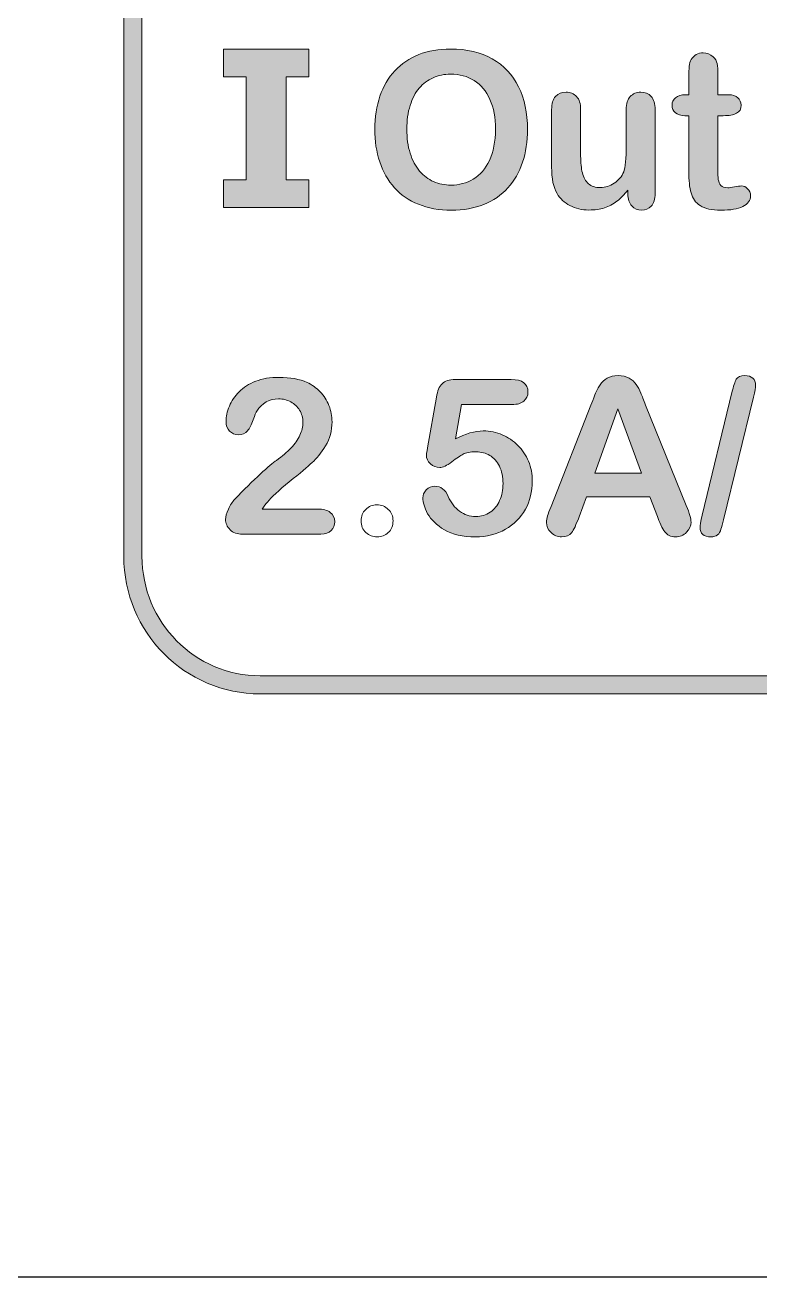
# Model space of a CAD drawing. Header units: millimetres. Extents: x -559267 to 14075, y 0 to 209897.
# Drawn here: x 925.944 to 928.59, y 77.006 to 81.516 of the extents above; entities that cross this region are included whole.
import ezdxf
from ezdxf.enums import TextEntityAlignment as Align

# ---------------------------------------------------------------- set-up
doc = ezdxf.new("R2010")
doc.units = ezdxf.units.MM
doc.layers.add('Enclosure', color=7, linetype='Continuous')
doc.layers.add('Serigraph', color=7, linetype='Continuous')
doc.layers.add('Таблицы', color=7, linetype='Continuous', lineweight=13)
doc.styles.get("Standard").update_dxf_attribs({"font": 'arial.ttf'})
doc.styles.add('Unecom', font='GOST2304A_0.ttf', dxfattribs={"height": 2.5})

# ---------------------------------------------------------------- blocks, each defined once
blk = doc.blocks.new('Dali Draiver1')
at = {"layer": 'Serigraph'}
h = blk.add_hatch(color=256, dxfattribs=at)
h.dxf.hatch_style = 2
edge = h.paths.add_edge_path()
edge.add_spline(control_points=[(49.445, 5.668), (49.445, 5.668), (25.921, 5.668), (25.921, 5.668), (25.19, 5.668), (24.595, 6.268), (24.595, 7.006), (24.595, 7.006), (24.595, 22.006), (24.595, 22.006), (24.595, 22.744), (25.19, 23.344), (25.921, 23.344), (25.921, 23.344), (49.445, 23.344), (49.445, 23.344), (50.177, 23.344), (50.771, 22.744), (50.771, 22.006), (50.771, 22.006), (50.771, 7.006), (50.771, 7.006), (50.771, 6.268), (50.177, 5.668), (49.445, 5.668)], knot_values=[0, 0, 0, 0, 1, 1, 1, 2, 2, 2, 3, 3, 3, 4, 4, 4, 5, 5, 5, 6, 6, 6, 7, 7, 7, 8, 8, 8, 8], degree=3, periodic=0)
edge = h.paths.add_edge_path()
edge.add_spline(control_points=[(25.921, 23.168), (25.287, 23.168), (24.772, 22.647), (24.772, 22.006), (24.772, 22.006), (24.772, 7.006), (24.772, 7.006), (24.772, 6.365), (25.287, 5.844), (25.921, 5.844), (25.921, 5.844), (49.445, 5.844), (49.445, 5.844), (50.079, 5.844), (50.595, 6.365), (50.595, 7.006), (50.595, 7.006), (50.595, 22.006), (50.595, 22.006), (50.595, 22.647), (50.079, 23.168), (49.445, 23.168), (49.445, 23.168), (25.921, 23.168), (25.921, 23.168)], knot_values=[0, 0, 0, 0, 1, 1, 1, 2, 2, 2, 3, 3, 3, 4, 4, 4, 5, 5, 5, 6, 6, 6, 7, 7, 7, 8, 8, 8, 8], degree=3, periodic=0)
h = blk.add_hatch(color=256, dxfattribs=at)
h.dxf.hatch_style = 2
h.paths.add_polyline_path([(26.394, 10.396), (25.565, 10.396), (25.565, 10.665), (25.786, 10.665), (25.786, 11.666), (25.565, 11.666), (25.565, 11.935), (26.394, 11.935), (26.394, 11.666), (26.172, 11.666), (26.172, 10.665), (26.394, 10.665)])
h = blk.add_hatch(color=256, dxfattribs=at)
h.dxf.hatch_style = 2
edge = h.paths.add_edge_path()
edge.add_spline(control_points=[(27.771, 11.937), (27.928, 11.937), (28.063, 11.905), (28.176, 11.842), (28.288, 11.778), (28.374, 11.687), (28.432, 11.569), (28.49, 11.452), (28.519, 11.314), (28.519, 11.156), (28.519, 11.039), (28.503, 10.932), (28.471, 10.836), (28.439, 10.741), (28.392, 10.658), (28.328, 10.587), (28.265, 10.517), (28.187, 10.463), (28.095, 10.426), (28.002, 10.389), (27.897, 10.37), (27.778, 10.37), (27.659, 10.37), (27.553, 10.389), (27.459, 10.428), (27.365, 10.466), (27.287, 10.52), (27.225, 10.589), (27.162, 10.659), (27.114, 10.743), (27.083, 10.84), (27.05, 10.938), (27.034, 11.044), (27.034, 11.158), (27.034, 11.274), (27.051, 11.381), (27.085, 11.478), (27.118, 11.575), (27.166, 11.658), (27.23, 11.726), (27.293, 11.794), (27.37, 11.846), (27.461, 11.883), (27.552, 11.919), (27.656, 11.937), (27.771, 11.937)], knot_values=[0, 0, 0, 0, 1, 1, 1, 2, 2, 2, 3, 3, 3, 4, 4, 4, 5, 5, 5, 6, 6, 6, 7, 7, 7, 8, 8, 8, 9, 9, 9, 10, 10, 10, 11, 11, 11, 12, 12, 12, 13, 13, 13, 14, 14, 14, 15, 15, 15, 15], degree=3, periodic=0)
edge = h.paths.add_edge_path()
edge.add_spline(control_points=[(28.207, 11.158), (28.207, 11.269), (28.19, 11.365), (28.154, 11.446), (28.118, 11.527), (28.067, 11.589), (28, 11.631), (27.934, 11.672), (27.857, 11.693), (27.771, 11.693), (27.71, 11.693), (27.653, 11.681), (27.601, 11.658), (27.549, 11.635), (27.504, 11.602), (27.467, 11.558), (27.429, 11.514), (27.4, 11.457), (27.378, 11.389), (27.356, 11.32), (27.346, 11.243), (27.346, 11.158), (27.346, 11.072), (27.356, 10.994), (27.378, 10.924), (27.4, 10.855), (27.43, 10.797), (27.47, 10.751), (27.509, 10.705), (27.555, 10.671), (27.606, 10.648), (27.658, 10.625), (27.714, 10.614), (27.775, 10.614), (27.854, 10.614), (27.926, 10.634), (27.992, 10.673), (28.058, 10.712), (28.11, 10.773), (28.149, 10.855), (28.188, 10.937), (28.207, 11.038), (28.207, 11.158)], knot_values=[0, 0, 0, 0, 1, 1, 1, 2, 2, 2, 3, 3, 3, 4, 4, 4, 5, 5, 5, 6, 6, 6, 7, 7, 7, 8, 8, 8, 9, 9, 9, 10, 10, 10, 11, 11, 11, 12, 12, 12, 13, 13, 13, 14, 14, 14, 14], degree=3, periodic=0)
h = blk.add_hatch(color=256, dxfattribs=at)
h.dxf.hatch_style = 2
edge = h.paths.add_edge_path()
edge.add_spline(control_points=[(30.055, 11.493), (30.055, 11.493), (30.086, 11.493), (30.086, 11.493), (30.086, 11.493), (30.086, 11.662), (30.086, 11.662), (30.086, 11.708), (30.087, 11.743), (30.09, 11.769), (30.092, 11.795), (30.099, 11.817), (30.11, 11.836), (30.121, 11.855), (30.137, 11.871), (30.158, 11.883), (30.178, 11.895), (30.201, 11.901), (30.227, 11.901), (30.263, 11.901), (30.295, 11.887), (30.324, 11.861), (30.343, 11.843), (30.356, 11.821), (30.361, 11.795), (30.366, 11.769), (30.369, 11.732), (30.369, 11.685), (30.369, 11.685), (30.369, 11.493), (30.369, 11.493), (30.369, 11.493), (30.472, 11.493), (30.472, 11.493), (30.512, 11.493), (30.542, 11.483), (30.563, 11.464), (30.584, 11.445), (30.595, 11.421), (30.595, 11.391), (30.595, 11.353), (30.58, 11.327), (30.55, 11.312), (30.52, 11.297), (30.477, 11.289), (30.421, 11.289), (30.421, 11.289), (30.369, 11.289), (30.369, 11.289), (30.369, 11.289), (30.369, 10.77), (30.369, 10.77), (30.369, 10.726), (30.37, 10.692), (30.373, 10.668), (30.377, 10.645), (30.385, 10.625), (30.398, 10.61), (30.412, 10.595), (30.433, 10.588), (30.464, 10.588), (30.48, 10.588), (30.503, 10.591), (30.531, 10.597), (30.559, 10.603), (30.581, 10.606), (30.597, 10.606), (30.62, 10.606), (30.64, 10.597), (30.658, 10.579), (30.677, 10.56), (30.686, 10.538), (30.686, 10.511), (30.686, 10.465), (30.661, 10.43), (30.611, 10.406), (30.562, 10.382), (30.491, 10.37), (30.398, 10.37), (30.309, 10.37), (30.242, 10.385), (30.197, 10.415), (30.152, 10.444), (30.122, 10.485), (30.108, 10.538), (30.093, 10.59), (30.086, 10.66), (30.086, 10.747), (30.086, 10.747), (30.086, 11.289), (30.086, 11.289), (30.086, 11.289), (30.049, 11.289), (30.049, 11.289), (30.009, 11.289), (29.978, 11.299), (29.956, 11.318), (29.935, 11.337), (29.924, 11.362), (29.924, 11.391), (29.924, 11.421), (29.935, 11.445), (29.958, 11.464), (29.98, 11.483), (30.013, 11.493), (30.055, 11.493)], knot_values=[0, 0, 0, 0, 1, 1, 1, 2, 2, 2, 3, 3, 3, 4, 4, 4, 5, 5, 5, 6, 6, 6, 7, 7, 7, 8, 8, 8, 9, 9, 9, 10, 10, 10, 11, 11, 11, 12, 12, 12, 13, 13, 13, 14, 14, 14, 15, 15, 15, 16, 16, 16, 17, 17, 17, 18, 18, 18, 19, 19, 19, 20, 20, 20, 21, 21, 21, 22, 22, 22, 23, 23, 23, 24, 24, 24, 25, 25, 25, 26, 26, 26, 27, 27, 27, 28, 28, 28, 29, 29, 29, 30, 30, 30, 31, 31, 31, 32, 32, 32, 33, 33, 33, 34, 34, 34, 35, 35, 35, 35], degree=3, periodic=0)
h = blk.add_hatch(color=256, dxfattribs=at)
h.dxf.hatch_style = 2
edge = h.paths.add_edge_path()
edge.add_spline(control_points=[(29.494, 10.529), (29.494, 10.529), (29.494, 10.566), (29.494, 10.566), (29.46, 10.523), (29.425, 10.487), (29.388, 10.458), (29.351, 10.429), (29.31, 10.407), (29.266, 10.393), (29.222, 10.379), (29.171, 10.372), (29.115, 10.372), (29.047, 10.372), (28.985, 10.386), (28.931, 10.415), (28.877, 10.443), (28.836, 10.482), (28.806, 10.531), (28.771, 10.591), (28.753, 10.677), (28.753, 10.79), (28.753, 10.79), (28.753, 11.349), (28.753, 11.349), (28.753, 11.405), (28.766, 11.447), (28.791, 11.476), (28.817, 11.503), (28.851, 11.517), (28.893, 11.517), (28.935, 11.517), (28.97, 11.503), (28.996, 11.475), (29.022, 11.447), (29.035, 11.405), (29.035, 11.349), (29.035, 11.349), (29.035, 10.897), (29.035, 10.897), (29.035, 10.832), (29.041, 10.777), (29.052, 10.732), (29.063, 10.688), (29.083, 10.653), (29.111, 10.628), (29.14, 10.603), (29.179, 10.59), (29.228, 10.59), (29.275, 10.59), (29.32, 10.604), (29.362, 10.633), (29.404, 10.661), (29.435, 10.698), (29.454, 10.743), (29.47, 10.783), (29.478, 10.871), (29.478, 11.006), (29.478, 11.006), (29.478, 11.349), (29.478, 11.349), (29.478, 11.405), (29.491, 11.447), (29.517, 11.475), (29.543, 11.503), (29.577, 11.517), (29.619, 11.517), (29.661, 11.517), (29.695, 11.503), (29.721, 11.476), (29.746, 11.447), (29.759, 11.405), (29.759, 11.349), (29.759, 11.349), (29.759, 10.531), (29.759, 10.531), (29.759, 10.478), (29.746, 10.437), (29.722, 10.41), (29.697, 10.384), (29.666, 10.37), (29.628, 10.37), (29.589, 10.37), (29.557, 10.384), (29.532, 10.412), (29.507, 10.44), (29.494, 10.479), (29.494, 10.529)], knot_values=[0, 0, 0, 0, 1, 1, 1, 2, 2, 2, 3, 3, 3, 4, 4, 4, 5, 5, 5, 6, 6, 6, 7, 7, 7, 8, 8, 8, 9, 9, 9, 10, 10, 10, 11, 11, 11, 12, 12, 12, 13, 13, 13, 14, 14, 14, 15, 15, 15, 16, 16, 16, 17, 17, 17, 18, 18, 18, 19, 19, 19, 20, 20, 20, 21, 21, 21, 22, 22, 22, 23, 23, 23, 24, 24, 24, 25, 25, 25, 26, 26, 26, 27, 27, 27, 28, 28, 28, 29, 29, 29, 29], degree=3, periodic=0)
h = blk.add_hatch(color=256, dxfattribs=at)
h.dxf.hatch_style = 2
edge = h.paths.add_edge_path()
edge.add_spline(control_points=[(25.94, 7.465), (25.94, 7.465), (26.479, 7.465), (26.479, 7.465), (26.533, 7.465), (26.574, 7.454), (26.602, 7.432), (26.631, 7.41), (26.645, 7.38), (26.645, 7.342), (26.645, 7.308), (26.633, 7.28), (26.611, 7.256), (26.589, 7.233), (26.555, 7.221), (26.509, 7.221), (26.509, 7.221), (25.749, 7.221), (25.749, 7.221), (25.697, 7.221), (25.657, 7.235), (25.628, 7.264), (25.599, 7.292), (25.584, 7.326), (25.584, 7.365), (25.584, 7.389), (25.594, 7.422), (25.612, 7.464), (25.631, 7.504), (25.651, 7.537), (25.673, 7.56), (25.765, 7.655), (25.848, 7.736), (25.921, 7.805), (25.995, 7.872), (26.048, 7.917), (26.079, 7.938), (26.136, 7.978), (26.183, 8.018), (26.221, 8.059), (26.258, 8.099), (26.287, 8.14), (26.306, 8.183), (26.326, 8.225), (26.336, 8.267), (26.336, 8.307), (26.336, 8.351), (26.325, 8.391), (26.304, 8.425), (26.283, 8.46), (26.254, 8.487), (26.219, 8.507), (26.182, 8.526), (26.143, 8.536), (26.1, 8.536), (26.01, 8.536), (25.939, 8.496), (25.887, 8.417), (25.88, 8.406), (25.869, 8.378), (25.853, 8.332), (25.836, 8.286), (25.818, 8.25), (25.798, 8.226), (25.777, 8.201), (25.748, 8.188), (25.708, 8.188), (25.674, 8.188), (25.645, 8.2), (25.623, 8.223), (25.6, 8.245), (25.589, 8.276), (25.589, 8.316), (25.589, 8.363), (25.599, 8.413), (25.621, 8.464), (25.642, 8.516), (25.674, 8.563), (25.716, 8.605), (25.758, 8.647), (25.812, 8.681), (25.878, 8.707), (25.942, 8.733), (26.019, 8.745), (26.106, 8.745), (26.212, 8.745), (26.302, 8.729), (26.376, 8.696), (26.424, 8.674), (26.467, 8.643), (26.503, 8.605), (26.54, 8.566), (26.568, 8.522), (26.589, 8.471), (26.609, 8.421), (26.619, 8.368), (26.619, 8.313), (26.619, 8.228), (26.598, 8.15), (26.556, 8.08), (26.513, 8.01), (26.47, 7.956), (26.426, 7.916), (26.382, 7.876), (26.308, 7.814), (26.204, 7.73), (26.1, 7.645), (26.029, 7.579), (25.991, 7.532), (25.974, 7.514), (25.957, 7.491), (25.94, 7.465)], knot_values=[0, 0, 0, 0, 1, 1, 1, 2, 2, 2, 3, 3, 3, 4, 4, 4, 5, 5, 5, 6, 6, 6, 7, 7, 7, 8, 8, 8, 9, 9, 9, 10, 10, 10, 11, 11, 11, 12, 12, 12, 13, 13, 13, 14, 14, 14, 15, 15, 15, 16, 16, 16, 17, 17, 17, 18, 18, 18, 19, 19, 19, 20, 20, 20, 21, 21, 21, 22, 22, 22, 23, 23, 23, 24, 24, 24, 25, 25, 25, 26, 26, 26, 27, 27, 27, 28, 28, 28, 29, 29, 29, 30, 30, 30, 31, 31, 31, 32, 32, 32, 33, 33, 33, 34, 34, 34, 35, 35, 35, 36, 36, 36, 37, 37, 37, 37], degree=3, periodic=0)
h = blk.add_hatch(color=256, dxfattribs=at)
h.dxf.hatch_style = 2
edge = h.paths.add_edge_path()
edge.add_spline(control_points=[(28.368, 8.481), (28.368, 8.481), (27.877, 8.481), (27.877, 8.481), (27.877, 8.481), (27.818, 8.146), (27.818, 8.146), (27.916, 8.198), (28.006, 8.225), (28.089, 8.225), (28.155, 8.225), (28.216, 8.212), (28.274, 8.187), (28.331, 8.163), (28.382, 8.128), (28.426, 8.084), (28.469, 8.041), (28.503, 7.989), (28.528, 7.929), (28.553, 7.869), (28.565, 7.805), (28.565, 7.736), (28.565, 7.636), (28.543, 7.545), (28.498, 7.463), (28.453, 7.381), (28.388, 7.316), (28.304, 7.268), (28.22, 7.219), (28.122, 7.195), (28.012, 7.195), (27.889, 7.195), (27.789, 7.218), (27.712, 7.263), (27.635, 7.309), (27.581, 7.361), (27.548, 7.42), (27.517, 7.479), (27.501, 7.53), (27.501, 7.574), (27.501, 7.601), (27.512, 7.627), (27.534, 7.651), (27.556, 7.675), (27.585, 7.687), (27.618, 7.687), (27.676, 7.687), (27.719, 7.654), (27.748, 7.587), (27.775, 7.526), (27.812, 7.478), (27.859, 7.444), (27.906, 7.41), (27.958, 7.393), (28.016, 7.393), (28.069, 7.393), (28.116, 7.406), (28.156, 7.434), (28.196, 7.461), (28.226, 7.499), (28.248, 7.548), (28.27, 7.596), (28.281, 7.651), (28.281, 7.712), (28.281, 7.778), (28.269, 7.835), (28.246, 7.881), (28.222, 7.928), (28.191, 7.963), (28.152, 7.987), (28.112, 8.009), (28.069, 8.021), (28.02, 8.021), (27.961, 8.021), (27.919, 8.014), (27.893, 7.999), (27.868, 7.985), (27.831, 7.96), (27.783, 7.923), (27.735, 7.887), (27.696, 7.869), (27.665, 7.869), (27.631, 7.869), (27.601, 7.881), (27.575, 7.906), (27.549, 7.93), (27.536, 7.958), (27.536, 7.989), (27.536, 7.992), (27.539, 8.016), (27.547, 8.059), (27.547, 8.059), (27.634, 8.554), (27.634, 8.554), (27.644, 8.614), (27.661, 8.657), (27.688, 8.683), (27.714, 8.71), (27.757, 8.724), (27.816, 8.724), (27.816, 8.724), (28.361, 8.724), (28.361, 8.724), (28.469, 8.724), (28.523, 8.683), (28.523, 8.601), (28.523, 8.565), (28.51, 8.536), (28.483, 8.514), (28.457, 8.492), (28.419, 8.481), (28.368, 8.481)], knot_values=[0, 0, 0, 0, 1, 1, 1, 2, 2, 2, 3, 3, 3, 4, 4, 4, 5, 5, 5, 6, 6, 6, 7, 7, 7, 8, 8, 8, 9, 9, 9, 10, 10, 10, 11, 11, 11, 12, 12, 12, 13, 13, 13, 14, 14, 14, 15, 15, 15, 16, 16, 16, 17, 17, 17, 18, 18, 18, 19, 19, 19, 20, 20, 20, 21, 21, 21, 22, 22, 22, 23, 23, 23, 24, 24, 24, 25, 25, 25, 26, 26, 26, 27, 27, 27, 28, 28, 28, 29, 29, 29, 30, 30, 30, 31, 31, 31, 32, 32, 32, 33, 33, 33, 34, 34, 34, 35, 35, 35, 36, 36, 36, 37, 37, 37, 37], degree=3, periodic=0)
h = blk.add_hatch(color=256, dxfattribs=at)
h.dxf.hatch_style = 2
edge = h.paths.add_edge_path()
edge.add_spline(control_points=[(29.781, 7.393), (29.781, 7.393), (29.708, 7.583), (29.708, 7.583), (29.708, 7.583), (29.092, 7.583), (29.092, 7.583), (29.092, 7.583), (29.02, 7.388), (29.02, 7.388), (28.992, 7.313), (28.967, 7.261), (28.947, 7.235), (28.927, 7.209), (28.895, 7.195), (28.849, 7.195), (28.811, 7.195), (28.777, 7.209), (28.747, 7.238), (28.717, 7.266), (28.703, 7.298), (28.703, 7.334), (28.703, 7.354), (28.706, 7.376), (28.713, 7.398), (28.72, 7.42), (28.731, 7.45), (28.747, 7.49), (28.747, 7.49), (29.135, 8.474), (29.135, 8.474), (29.146, 8.502), (29.159, 8.536), (29.174, 8.576), (29.19, 8.615), (29.207, 8.648), (29.224, 8.674), (29.242, 8.7), (29.264, 8.721), (29.293, 8.738), (29.322, 8.754), (29.357, 8.762), (29.399, 8.762), (29.442, 8.762), (29.477, 8.754), (29.506, 8.738), (29.535, 8.721), (29.558, 8.701), (29.575, 8.675), (29.593, 8.65), (29.608, 8.622), (29.62, 8.593), (29.632, 8.564), (29.647, 8.525), (29.666, 8.476), (29.666, 8.476), (30.062, 7.498), (30.062, 7.498), (30.093, 7.424), (30.108, 7.37), (30.108, 7.336), (30.108, 7.301), (30.093, 7.268), (30.064, 7.239), (30.035, 7.21), (30, 7.195), (29.958, 7.195), (29.934, 7.195), (29.913, 7.2), (29.896, 7.208), (29.879, 7.217), (29.865, 7.228), (29.853, 7.243), (29.841, 7.258), (29.829, 7.281), (29.815, 7.311), (29.802, 7.342), (29.79, 7.369), (29.781, 7.393)], knot_values=[0, 0, 0, 0, 1, 1, 1, 2, 2, 2, 3, 3, 3, 4, 4, 4, 5, 5, 5, 6, 6, 6, 7, 7, 7, 8, 8, 8, 9, 9, 9, 10, 10, 10, 11, 11, 11, 12, 12, 12, 13, 13, 13, 14, 14, 14, 15, 15, 15, 16, 16, 16, 17, 17, 17, 18, 18, 18, 19, 19, 19, 20, 20, 20, 21, 21, 21, 22, 22, 22, 23, 23, 23, 24, 24, 24, 25, 25, 25, 26, 26, 26, 26], degree=3, periodic=0)
h.paths.add_polyline_path([(29.173, 7.813), (29.625, 7.813), (29.397, 8.439)])
h = blk.add_hatch(color=256, dxfattribs=at)
h.dxf.hatch_style = 2
edge = h.paths.add_edge_path()
edge.add_spline(control_points=[(30.714, 8.552), (30.714, 8.552), (30.424, 7.361), (30.424, 7.361), (30.415, 7.321), (30.406, 7.29), (30.399, 7.268), (30.392, 7.245), (30.381, 7.227), (30.366, 7.214), (30.351, 7.202), (30.33, 7.195), (30.301, 7.195), (30.231, 7.195), (30.196, 7.225), (30.196, 7.286), (30.196, 7.302), (30.203, 7.342), (30.217, 7.405), (30.217, 7.405), (30.505, 8.597), (30.505, 8.597), (30.52, 8.66), (30.535, 8.703), (30.548, 8.727), (30.562, 8.75), (30.589, 8.762), (30.629, 8.762), (30.663, 8.762), (30.69, 8.754), (30.708, 8.737), (30.726, 8.721), (30.735, 8.698), (30.735, 8.669), (30.735, 8.648), (30.728, 8.609), (30.714, 8.552)], knot_values=[0, 0, 0, 0, 1, 1, 1, 2, 2, 2, 3, 3, 3, 4, 4, 4, 5, 5, 5, 6, 6, 6, 7, 7, 7, 8, 8, 8, 9, 9, 9, 10, 10, 10, 11, 11, 11, 12, 12, 12, 12], degree=3, periodic=0)
at = {"layer": 'Enclosure'}
blk.add_line((-72.3, 0), (72.3, 0), dxfattribs=at)
at = {"layer": 'Serigraph', "lineweight": 0}
for p, q in [((25.565, 11.666), (25.565, 11.935)), ((25.565, 11.935), (26.394, 11.935)), ((26.394, 11.935), (26.394, 11.666)), ((25.786, 11.666), (25.565, 11.666)), ((25.786, 10.665), (25.786, 11.666)), ((26.394, 11.666), (26.172, 11.666)), ((26.172, 11.666), (26.172, 10.665)), ((25.565, 10.396), (25.565, 10.665)), ((25.565, 10.665), (25.786, 10.665)), ((26.172, 10.665), (26.394, 10.665)), ((26.394, 10.665), (26.394, 10.396)), ((26.394, 10.396), (25.565, 10.396)), ((29.397, 8.439), (29.173, 7.813)), ((29.625, 7.813), (29.397, 8.439)), ((29.173, 7.813), (29.625, 7.813))]:
    blk.add_line(p, q, dxfattribs=at)
for points in [[(24.595, 7.006), (24.595, 7.006), (24.595, 22.006), (24.595, 22.006)], [(24.772, 22.006), (24.772, 22.006), (24.772, 7.006), (24.772, 7.006)], [(27.461, 11.883), (27.552, 11.919), (27.656, 11.937), (27.771, 11.937)], [(27.771, 11.937), (27.928, 11.937), (28.063, 11.905), (28.176, 11.842)], [(27.23, 11.726), (27.293, 11.794), (27.37, 11.846), (27.461, 11.883)], [(28.176, 11.842), (28.288, 11.778), (28.374, 11.687), (28.432, 11.569)], [(30.09, 11.769), (30.092, 11.795), (30.099, 11.817), (30.11, 11.836)], [(30.11, 11.836), (30.121, 11.855), (30.137, 11.871), (30.158, 11.883)], [(30.324, 11.861), (30.343, 11.843), (30.356, 11.821), (30.361, 11.795)], [(27.085, 11.478), (27.118, 11.575), (27.166, 11.658), (27.23, 11.726)], [(30.086, 11.662), (30.086, 11.708), (30.087, 11.743), (30.09, 11.769)], [(30.361, 11.795), (30.366, 11.769), (30.369, 11.732), (30.369, 11.685)], [(30.369, 11.685), (30.369, 11.685), (30.369, 11.493), (30.369, 11.493)], [(27.601, 11.658), (27.549, 11.635), (27.504, 11.602), (27.467, 11.558)], [(28.154, 11.446), (28.118, 11.527), (28.067, 11.589), (28, 11.631)], [(30.086, 11.493), (30.086, 11.493), (30.086, 11.662), (30.086, 11.662)], [(27.467, 11.558), (27.429, 11.514), (27.4, 11.457), (27.378, 11.389)], [(28.207, 11.158), (28.207, 11.269), (28.19, 11.365), (28.154, 11.446)], [(28.753, 11.349), (28.753, 11.405), (28.766, 11.447), (28.791, 11.476)], [(28.996, 11.475), (29.022, 11.447), (29.035, 11.405), (29.035, 11.349)], [(29.478, 11.349), (29.478, 11.405), (29.491, 11.447), (29.517, 11.475)], [(29.721, 11.476), (29.746, 11.447), (29.759, 11.405), (29.759, 11.349)], [(29.958, 11.464), (29.98, 11.483), (30.013, 11.493), (30.055, 11.493)], [(30.055, 11.493), (30.055, 11.493), (30.086, 11.493), (30.086, 11.493)], [(30.369, 11.493), (30.369, 11.493), (30.472, 11.493), (30.472, 11.493)], [(30.472, 11.493), (30.512, 11.493), (30.542, 11.483), (30.563, 11.464)], [(28.753, 10.79), (28.753, 10.79), (28.753, 11.349), (28.753, 11.349)], [(29.035, 11.349), (29.035, 11.349), (29.035, 10.897), (29.035, 10.897)], [(29.478, 11.006), (29.478, 11.006), (29.478, 11.349), (29.478, 11.349)], [(29.759, 11.349), (29.759, 11.349), (29.759, 10.531), (29.759, 10.531)], [(30.049, 11.289), (30.009, 11.289), (29.978, 11.299), (29.956, 11.318)], [(30.086, 11.289), (30.086, 11.289), (30.049, 11.289), (30.049, 11.289)], [(30.086, 10.747), (30.086, 10.747), (30.086, 11.289), (30.086, 11.289)], [(30.421, 11.289), (30.421, 11.289), (30.369, 11.289), (30.369, 11.289)], [(30.369, 11.289), (30.369, 11.289), (30.369, 10.77), (30.369, 10.77)], [(30.55, 11.312), (30.52, 11.297), (30.477, 11.289), (30.421, 11.289)], [(28.149, 10.855), (28.188, 10.937), (28.207, 11.038), (28.207, 11.158)], [(29.454, 10.743), (29.47, 10.783), (29.478, 10.871), (29.478, 11.006)], [(27.225, 10.589), (27.162, 10.659), (27.114, 10.743), (27.083, 10.84)], [(27.378, 10.924), (27.4, 10.855), (27.43, 10.797), (27.47, 10.751)], [(27.992, 10.673), (28.058, 10.712), (28.11, 10.773), (28.149, 10.855)], [(28.471, 10.836), (28.439, 10.741), (28.392, 10.658), (28.328, 10.587)], [(29.035, 10.897), (29.035, 10.832), (29.041, 10.777), (29.052, 10.732)], [(27.47, 10.751), (27.509, 10.705), (27.555, 10.671), (27.606, 10.648)], [(28.806, 10.531), (28.771, 10.591), (28.753, 10.677), (28.753, 10.79)], [(29.052, 10.732), (29.063, 10.688), (29.083, 10.653), (29.111, 10.628)], [(29.362, 10.633), (29.404, 10.661), (29.435, 10.698), (29.454, 10.743)], [(30.108, 10.538), (30.093, 10.59), (30.086, 10.66), (30.086, 10.747)], [(30.369, 10.77), (30.369, 10.726), (30.37, 10.692), (30.373, 10.668)], [(27.459, 10.428), (27.365, 10.466), (27.287, 10.52), (27.225, 10.589)], [(30.373, 10.668), (30.377, 10.645), (30.385, 10.625), (30.398, 10.61)], [(28.328, 10.587), (28.265, 10.517), (28.187, 10.463), (28.095, 10.426)], [(28.931, 10.415), (28.877, 10.443), (28.836, 10.482), (28.806, 10.531)], [(29.494, 10.566), (29.46, 10.523), (29.425, 10.487), (29.388, 10.458)], [(29.494, 10.529), (29.494, 10.529), (29.494, 10.566), (29.494, 10.566)], [(29.532, 10.412), (29.507, 10.44), (29.494, 10.479), (29.494, 10.529)], [(29.759, 10.531), (29.759, 10.478), (29.746, 10.437), (29.722, 10.41)], [(30.197, 10.415), (30.152, 10.444), (30.122, 10.485), (30.108, 10.538)], [(29.388, 10.458), (29.351, 10.429), (29.31, 10.407), (29.266, 10.393)], [(25.716, 8.605), (25.758, 8.647), (25.812, 8.681), (25.878, 8.707)], [(26.376, 8.696), (26.424, 8.674), (26.467, 8.643), (26.503, 8.605)], [(27.634, 8.554), (27.644, 8.614), (27.661, 8.657), (27.688, 8.683)], [(27.688, 8.683), (27.714, 8.71), (27.757, 8.724), (27.816, 8.724)], [(27.816, 8.724), (27.816, 8.724), (28.361, 8.724), (28.361, 8.724)], [(29.174, 8.576), (29.19, 8.615), (29.207, 8.648), (29.224, 8.674)], [(29.224, 8.674), (29.242, 8.7), (29.264, 8.721), (29.293, 8.738)], [(29.506, 8.738), (29.535, 8.721), (29.558, 8.701), (29.575, 8.675)], [(29.575, 8.675), (29.593, 8.65), (29.608, 8.622), (29.62, 8.593)], [(30.505, 8.597), (30.52, 8.66), (30.535, 8.703), (30.548, 8.727)], [(26.503, 8.605), (26.54, 8.566), (26.568, 8.522), (26.589, 8.471)], [(27.547, 8.059), (27.547, 8.059), (27.634, 8.554), (27.634, 8.554)], [(29.135, 8.474), (29.146, 8.502), (29.159, 8.536), (29.174, 8.576)], [(29.62, 8.593), (29.632, 8.564), (29.647, 8.525), (29.666, 8.476)], [(30.217, 7.405), (30.217, 7.405), (30.505, 8.597), (30.505, 8.597)], [(30.714, 8.552), (30.714, 8.552), (30.424, 7.361), (30.424, 7.361)], [(25.887, 8.417), (25.88, 8.406), (25.869, 8.378), (25.853, 8.332)], [(26.304, 8.425), (26.283, 8.46), (26.254, 8.487), (26.219, 8.507)], [(27.877, 8.481), (27.877, 8.481), (27.818, 8.146), (27.818, 8.146)], [(28.368, 8.481), (28.368, 8.481), (27.877, 8.481), (27.877, 8.481)], [(28.483, 8.514), (28.457, 8.492), (28.419, 8.481), (28.368, 8.481)], [(28.747, 7.49), (28.747, 7.49), (29.135, 8.474), (29.135, 8.474)], [(29.666, 8.476), (29.666, 8.476), (30.062, 7.498), (30.062, 7.498)], [(25.853, 8.332), (25.836, 8.286), (25.818, 8.25), (25.798, 8.226)], [(26.221, 8.059), (26.258, 8.099), (26.287, 8.14), (26.306, 8.183)], [(26.079, 7.938), (26.136, 7.978), (26.183, 8.018), (26.221, 8.059)], [(26.556, 8.08), (26.513, 8.01), (26.47, 7.956), (26.426, 7.916)], [(28.426, 8.084), (28.469, 8.041), (28.503, 7.989), (28.528, 7.929)], [(25.921, 7.805), (25.995, 7.872), (26.048, 7.917), (26.079, 7.938)], [(26.426, 7.916), (26.382, 7.876), (26.308, 7.814), (26.204, 7.73)], [(27.893, 7.999), (27.868, 7.985), (27.831, 7.96), (27.783, 7.923)], [(28.246, 7.881), (28.222, 7.928), (28.191, 7.963), (28.152, 7.987)], [(25.673, 7.56), (25.765, 7.655), (25.848, 7.736), (25.921, 7.805)], [(26.204, 7.73), (26.1, 7.645), (26.029, 7.579), (25.991, 7.532)], [(25.612, 7.464), (25.631, 7.504), (25.651, 7.537), (25.673, 7.56)], [(27.748, 7.587), (27.775, 7.526), (27.812, 7.478), (27.859, 7.444)], [(28.156, 7.434), (28.196, 7.461), (28.226, 7.499), (28.248, 7.548)], [(29.092, 7.583), (29.092, 7.583), (29.02, 7.388), (29.02, 7.388)], [(29.708, 7.583), (29.708, 7.583), (29.092, 7.583), (29.092, 7.583)], [(29.781, 7.393), (29.781, 7.393), (29.708, 7.583), (29.708, 7.583)], [(25.991, 7.532), (25.974, 7.514), (25.957, 7.491), (25.94, 7.465)], [(25.94, 7.465), (25.94, 7.465), (26.479, 7.465), (26.479, 7.465)], [(26.479, 7.465), (26.533, 7.465), (26.574, 7.454), (26.602, 7.432)], [(28.498, 7.463), (28.453, 7.381), (28.388, 7.316), (28.304, 7.268)], [(28.713, 7.398), (28.72, 7.42), (28.731, 7.45), (28.747, 7.49)], [(27.712, 7.263), (27.635, 7.309), (27.581, 7.361), (27.548, 7.42)], [(29.02, 7.388), (28.992, 7.313), (28.967, 7.261), (28.947, 7.235)], [(29.815, 7.311), (29.802, 7.342), (29.79, 7.369), (29.781, 7.393)], [(29.853, 7.243), (29.841, 7.258), (29.829, 7.281), (29.815, 7.311)], [(30.424, 7.361), (30.415, 7.321), (30.406, 7.29), (30.399, 7.268)], [(25.749, 7.221), (25.697, 7.221), (25.657, 7.235), (25.628, 7.264)], [(26.509, 7.221), (26.509, 7.221), (25.749, 7.221), (25.749, 7.221)], [(26.611, 7.256), (26.589, 7.233), (26.555, 7.221), (26.509, 7.221)], [(27.058, 7.195), (27.015, 7.195), (26.979, 7.209), (26.948, 7.237)], [(27.166, 7.237), (27.135, 7.209), (27.1, 7.195), (27.058, 7.195)], [(29.896, 7.208), (29.879, 7.217), (29.865, 7.228), (29.853, 7.243)], [(30.399, 7.268), (30.392, 7.245), (30.381, 7.227), (30.366, 7.214)], [(25.921, 5.668), (25.19, 5.668), (24.595, 6.268), (24.595, 7.006)], [(24.772, 7.006), (24.772, 6.365), (25.287, 5.844), (25.921, 5.844)], [(25.921, 5.844), (25.921, 5.844), (49.445, 5.844), (49.445, 5.844)], [(49.445, 5.668), (49.445, 5.668), (25.921, 5.668), (25.921, 5.668)]]:
    blk.add_open_spline(points, degree=3, dxfattribs=at)
for points, knots in [([(30.158, 11.883), (30.178, 11.895), (30.201, 11.901), (30.227, 11.901), (30.263, 11.901), (30.295, 11.887), (30.324, 11.861)], [5, 5, 5, 5, 6, 6, 6, 7, 7, 7, 7]), ([(28, 11.631), (27.934, 11.672), (27.857, 11.693), (27.771, 11.693), (27.71, 11.693), (27.653, 11.681), (27.601, 11.658)], [2, 2, 2, 2, 3, 3, 3, 4, 4, 4, 4]), ([(28.432, 11.569), (28.49, 11.452), (28.519, 11.314), (28.519, 11.156), (28.519, 11.039), (28.503, 10.932), (28.471, 10.836)], [2, 2, 2, 2, 3, 3, 3, 4, 4, 4, 4]), ([(27.083, 10.84), (27.05, 10.938), (27.034, 11.044), (27.034, 11.158), (27.034, 11.274), (27.051, 11.381), (27.085, 11.478)], [10, 10, 10, 10, 11, 11, 11, 12, 12, 12, 12]), ([(28.791, 11.476), (28.817, 11.503), (28.851, 11.517), (28.893, 11.517), (28.935, 11.517), (28.97, 11.503), (28.996, 11.475)], [9, 9, 9, 9, 10, 10, 10, 11, 11, 11, 11]), ([(29.517, 11.475), (29.543, 11.503), (29.577, 11.517), (29.619, 11.517), (29.661, 11.517), (29.695, 11.503), (29.721, 11.476)], [21, 21, 21, 21, 22, 22, 22, 23, 23, 23, 23]), ([(29.956, 11.318), (29.935, 11.337), (29.924, 11.362), (29.924, 11.391), (29.924, 11.421), (29.935, 11.445), (29.958, 11.464)], [32, 32, 32, 32, 33, 33, 33, 34, 34, 34, 34]), ([(30.563, 11.464), (30.584, 11.445), (30.595, 11.421), (30.595, 11.391), (30.595, 11.353), (30.58, 11.327), (30.55, 11.312)], [12, 12, 12, 12, 13, 13, 13, 14, 14, 14, 14]), ([(27.378, 11.389), (27.356, 11.32), (27.346, 11.243), (27.346, 11.158), (27.346, 11.072), (27.356, 10.994), (27.378, 10.924)], [6, 6, 6, 6, 7, 7, 7, 8, 8, 8, 8]), ([(27.606, 10.648), (27.658, 10.625), (27.714, 10.614), (27.775, 10.614), (27.854, 10.614), (27.926, 10.634), (27.992, 10.673)], [10, 10, 10, 10, 11, 11, 11, 12, 12, 12, 12]), ([(29.111, 10.628), (29.14, 10.603), (29.179, 10.59), (29.228, 10.59), (29.275, 10.59), (29.32, 10.604), (29.362, 10.633)], [15, 15, 15, 15, 16, 16, 16, 17, 17, 17, 17]), ([(30.398, 10.61), (30.412, 10.595), (30.433, 10.588), (30.464, 10.588), (30.48, 10.588), (30.503, 10.591), (30.531, 10.597)], [19, 19, 19, 19, 20, 20, 20, 21, 21, 21, 21]), ([(30.531, 10.597), (30.559, 10.603), (30.581, 10.606), (30.597, 10.606), (30.62, 10.606), (30.64, 10.597), (30.658, 10.579)], [21, 21, 21, 21, 22, 22, 22, 23, 23, 23, 23]), ([(30.658, 10.579), (30.677, 10.56), (30.686, 10.538), (30.686, 10.511), (30.686, 10.465), (30.661, 10.43), (30.611, 10.406)], [23, 23, 23, 23, 24, 24, 24, 25, 25, 25, 25]), ([(28.095, 10.426), (28.002, 10.389), (27.897, 10.37), (27.778, 10.37), (27.659, 10.37), (27.553, 10.389), (27.459, 10.428)], [6, 6, 6, 6, 7, 7, 7, 8, 8, 8, 8]), ([(29.266, 10.393), (29.222, 10.379), (29.171, 10.372), (29.115, 10.372), (29.047, 10.372), (28.985, 10.386), (28.931, 10.415)], [3, 3, 3, 3, 4, 4, 4, 5, 5, 5, 5]), ([(29.722, 10.41), (29.697, 10.384), (29.666, 10.37), (29.628, 10.37), (29.589, 10.37), (29.557, 10.384), (29.532, 10.412)], [26, 26, 26, 26, 27, 27, 27, 28, 28, 28, 28]), ([(30.611, 10.406), (30.562, 10.382), (30.491, 10.37), (30.398, 10.37), (30.309, 10.37), (30.242, 10.385), (30.197, 10.415)], [25, 25, 25, 25, 26, 26, 26, 27, 27, 27, 27]), ([(25.878, 8.707), (25.942, 8.733), (26.019, 8.745), (26.106, 8.745), (26.212, 8.745), (26.302, 8.729), (26.376, 8.696)], [27, 27, 27, 27, 28, 28, 28, 29, 29, 29, 29]), ([(28.361, 8.724), (28.469, 8.724), (28.523, 8.683), (28.523, 8.601), (28.523, 8.565), (28.51, 8.536), (28.483, 8.514)], [34, 34, 34, 34, 35, 35, 35, 36, 36, 36, 36]), ([(29.293, 8.738), (29.322, 8.754), (29.357, 8.762), (29.399, 8.762), (29.442, 8.762), (29.477, 8.754), (29.506, 8.738)], [13, 13, 13, 13, 14, 14, 14, 15, 15, 15, 15]), ([(30.548, 8.727), (30.562, 8.75), (30.589, 8.762), (30.629, 8.762), (30.663, 8.762), (30.69, 8.754), (30.708, 8.737)], [8, 8, 8, 8, 9, 9, 9, 10, 10, 10, 10]), ([(30.708, 8.737), (30.726, 8.721), (30.735, 8.698), (30.735, 8.669), (30.735, 8.648), (30.728, 8.609), (30.714, 8.552)], [10, 10, 10, 10, 11, 11, 11, 12, 12, 12, 12]), ([(25.623, 8.223), (25.6, 8.245), (25.589, 8.276), (25.589, 8.316), (25.589, 8.363), (25.599, 8.413), (25.621, 8.464), (25.642, 8.516), (25.674, 8.563), (25.716, 8.605)], [23, 23, 23, 23, 24, 24, 24, 25, 25, 25, 26, 26, 26, 26]), ([(26.219, 8.507), (26.182, 8.526), (26.143, 8.536), (26.1, 8.536), (26.01, 8.536), (25.939, 8.496), (25.887, 8.417)], [17, 17, 17, 17, 18, 18, 18, 19, 19, 19, 19]), ([(26.306, 8.183), (26.326, 8.225), (26.336, 8.267), (26.336, 8.307), (26.336, 8.351), (26.325, 8.391), (26.304, 8.425)], [14, 14, 14, 14, 15, 15, 15, 16, 16, 16, 16]), ([(26.589, 8.471), (26.609, 8.421), (26.619, 8.368), (26.619, 8.313), (26.619, 8.228), (26.598, 8.15), (26.556, 8.08)], [31, 31, 31, 31, 32, 32, 32, 33, 33, 33, 33]), ([(25.798, 8.226), (25.777, 8.201), (25.748, 8.188), (25.708, 8.188), (25.674, 8.188), (25.645, 8.2), (25.623, 8.223)], [21, 21, 21, 21, 22, 22, 22, 23, 23, 23, 23]), ([(27.818, 8.146), (27.916, 8.198), (28.006, 8.225), (28.089, 8.225), (28.155, 8.225), (28.216, 8.212), (28.274, 8.187), (28.331, 8.163), (28.382, 8.128), (28.426, 8.084)], [2, 2, 2, 2, 3, 3, 3, 4, 4, 4, 5, 5, 5, 5]), ([(27.575, 7.906), (27.549, 7.93), (27.536, 7.958), (27.536, 7.989), (27.536, 7.992), (27.539, 8.016), (27.547, 8.059)], [28, 28, 28, 28, 29, 29, 29, 30, 30, 30, 30]), ([(27.783, 7.923), (27.735, 7.887), (27.696, 7.869), (27.665, 7.869), (27.631, 7.869), (27.601, 7.881), (27.575, 7.906)], [26, 26, 26, 26, 27, 27, 27, 28, 28, 28, 28]), ([(28.152, 7.987), (28.112, 8.009), (28.069, 8.021), (28.02, 8.021), (27.961, 8.021), (27.919, 8.014), (27.893, 7.999)], [23, 23, 23, 23, 24, 24, 24, 25, 25, 25, 25]), ([(28.528, 7.929), (28.553, 7.869), (28.565, 7.805), (28.565, 7.736), (28.565, 7.636), (28.543, 7.545), (28.498, 7.463)], [6, 6, 6, 6, 7, 7, 7, 8, 8, 8, 8]), ([(28.248, 7.548), (28.27, 7.596), (28.281, 7.651), (28.281, 7.712), (28.281, 7.778), (28.269, 7.835), (28.246, 7.881)], [20, 20, 20, 20, 21, 21, 21, 22, 22, 22, 22]), ([(27.534, 7.651), (27.556, 7.675), (27.585, 7.687), (27.618, 7.687), (27.676, 7.687), (27.719, 7.654), (27.748, 7.587)], [14, 14, 14, 14, 15, 15, 15, 16, 16, 16, 16]), ([(27.548, 7.42), (27.517, 7.479), (27.501, 7.53), (27.501, 7.574), (27.501, 7.601), (27.512, 7.627), (27.534, 7.651)], [12, 12, 12, 12, 13, 13, 13, 14, 14, 14, 14]), ([(25.628, 7.264), (25.599, 7.292), (25.584, 7.326), (25.584, 7.365), (25.584, 7.389), (25.594, 7.422), (25.612, 7.464)], [7, 7, 7, 7, 8, 8, 8, 9, 9, 9, 9]), ([(26.602, 7.432), (26.631, 7.41), (26.645, 7.38), (26.645, 7.342), (26.645, 7.308), (26.633, 7.28), (26.611, 7.256)], [2, 2, 2, 2, 3, 3, 3, 4, 4, 4, 4]), ([(26.948, 7.237), (26.917, 7.264), (26.901, 7.303), (26.901, 7.352), (26.901, 7.394), (26.916, 7.43), (26.946, 7.461)], [1, 1, 1, 1, 2, 2, 2, 3, 3, 3, 3]), ([(26.946, 7.461), (26.975, 7.491), (27.012, 7.506), (27.055, 7.506), (27.098, 7.506), (27.135, 7.491), (27.166, 7.461)], [3, 3, 3, 3, 4, 4, 4, 5, 5, 5, 5]), ([(27.166, 7.461), (27.197, 7.431), (27.212, 7.395), (27.212, 7.352), (27.212, 7.303), (27.197, 7.265), (27.166, 7.237)], [5, 5, 5, 5, 6, 6, 6, 7, 7, 7, 7]), ([(27.859, 7.444), (27.906, 7.41), (27.958, 7.393), (28.016, 7.393), (28.069, 7.393), (28.116, 7.406), (28.156, 7.434)], [17, 17, 17, 17, 18, 18, 18, 19, 19, 19, 19]), ([(30.062, 7.498), (30.093, 7.424), (30.108, 7.37), (30.108, 7.336), (30.108, 7.301), (30.093, 7.268), (30.064, 7.239)], [19, 19, 19, 19, 20, 20, 20, 21, 21, 21, 21]), ([(28.747, 7.238), (28.717, 7.266), (28.703, 7.298), (28.703, 7.334), (28.703, 7.354), (28.706, 7.376), (28.713, 7.398)], [6, 6, 6, 6, 7, 7, 7, 8, 8, 8, 8]), ([(30.366, 7.214), (30.351, 7.202), (30.33, 7.195), (30.301, 7.195), (30.231, 7.195), (30.196, 7.225), (30.196, 7.286), (30.196, 7.302), (30.203, 7.342), (30.217, 7.405)], [3, 3, 3, 3, 4, 4, 4, 5, 5, 5, 6, 6, 6, 6]), ([(28.304, 7.268), (28.22, 7.219), (28.122, 7.195), (28.012, 7.195), (27.889, 7.195), (27.789, 7.218), (27.712, 7.263)], [9, 9, 9, 9, 10, 10, 10, 11, 11, 11, 11]), ([(28.947, 7.235), (28.927, 7.209), (28.895, 7.195), (28.849, 7.195), (28.811, 7.195), (28.777, 7.209), (28.747, 7.238)], [4, 4, 4, 4, 5, 5, 5, 6, 6, 6, 6]), ([(30.064, 7.239), (30.035, 7.21), (30, 7.195), (29.958, 7.195), (29.934, 7.195), (29.913, 7.2), (29.896, 7.208)], [21, 21, 21, 21, 22, 22, 22, 23, 23, 23, 23])]:
    blk.add_open_spline(points, degree=3, knots=knots, dxfattribs=at)
at = {"style": 'Unecom'}
blk.add_attdef('№ДЕКОДЕРА', text='', height=2.5, dxfattribs=at).set_placement((0.931, 32.77), align=Align.MIDDLE_CENTER)
at = {"color": 3}
blk.add_attdef('PHYSICAL.ADD.', text='', height=2.5, dxfattribs=at).set_placement((2.558, 14.474), align=Align.CENTER)
at = {"color": 3, "flags": 2}
blk.add_attdef('REFERENCE', text='', height=2.5, dxfattribs=at).set_placement((-41.054, 3.944), align=Align.CENTER)
blk = doc.blocks.new('$RECOVER_230809152414-111111')
at = {"layer": 'Таблицы', "color": 1, "xscale": 1.482165903010609, "yscale": 1.482165903010609, "zscale": 1.482165903010609}
blk.add_blockref('Dali Draiver1', (219.876, 71.343), dxfattribs=at)

msp = doc.modelspace()

# ---------------------------------------------------------------- block references
at = {"xscale": 0.25, "yscale": 0.25, "zscale": 0.25}
msp.add_blockref('$RECOVER_230809152414-111111', (862.2166, 59.1706), dxfattribs=at)

doc.saveas('drawing.dxf')
